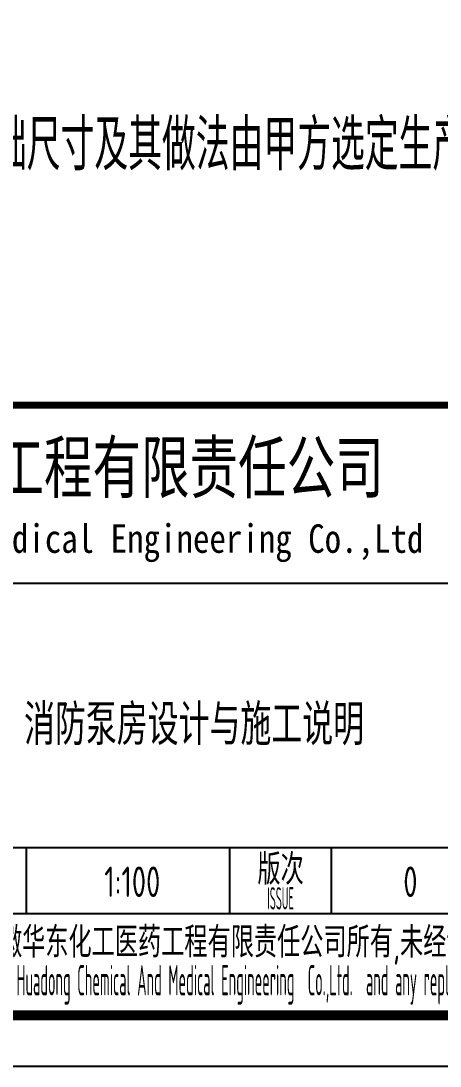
# Model space of a CAD drawing. Extents: x 84552 to 1115094, y -331058 to 102248.
# Drawn here: x 119414 to 121475, y 55935 to 61074 of the extents above; entities that cross this region are included whole.
import ezdxf
from ezdxf.enums import TextEntityAlignment as Align

# ---------------------------------------------------------------- set-up
doc = ezdxf.new("R2010")
doc.units = 0
doc.header["$LTSCALE"] = 1000
doc.header["$MEASUREMENT"] = 0
doc.layers.add('TEXT', color=7, linetype='Continuous')
doc.layers.add('TWT_TITLE', color=7, linetype='Continuous')
doc.styles.add('sceie', font='sceie.shx', dxfattribs={"width": 0.7, "bigfont": 'sceic.shx'})
doc.styles.add('宋体', font='', dxfattribs={"width": 0.6})
doc.styles.get('宋体').set_extended_font_data('SimSun')

msp = doc.modelspace()

# ---------------------------------------------------------------- linework, layer by layer
for p, q in [((116190.8, 58309.7), (121690.8, 58309.7)), ((118940.8, 57009.7), (125190.8, 57009.7)), ((119440.8, 56684.7), (119440.8, 57009.7)), ((120440.8, 56684.7), (120440.8, 57009.7)), ((120940.8, 56684.7), (120940.8, 57009.7)), ((116190.8, 56684.7), (125190.8, 56684.7))]:
    msp.add_line(p, q)
at = {"const_width": 35}
msp.add_lwpolyline([(125190.8, 59184.7), (116190.8, 59184.7)], dxfattribs=at)
at = {"layer": 'TWT_TITLE'}
msp.add_lwpolyline([(104440.8, 55934.7), (125440.8, 55934.7), (125440.8, 70784.7), (104440.8, 70784.7)], close=True, dxfattribs=at)
at = {"layer": 'TWT_TITLE', "const_width": 50}
msp.add_lwpolyline([(105690.8, 56184.7), (125190.8, 56184.7), (125190.8, 70534.7), (105690.8, 70534.7)], close=True, dxfattribs=at)

# ---------------------------------------------------------------- texts
at = {"linetype": 'Continuous', "style": 'sceie', "width": 0.7}
msp.add_text('6、所有设备基础尺寸及其做法由甲方选定生产厂家后再定。', height=250, dxfattribs=at).set_placement((118170.7, 60339.9))
for s, height, style, width, p in [('安徽华东化工医药工程有限责任公司', 250, '宋体', 0.7, (119288.3, 58884.7)), ('Anhui Huadong Chemical & Medical Engineering Co.,Ltd', 140, '宋体', 0.85, (119288.3, 58509.7)), ('版次', 150, 'sceie', 0.8, (120690.8, 56909.7)), ('0', 150, 'sceie', 0.8, (121329.1, 56841.3)), ('ISSUE', 110, 'sceie', 0.4, (120690.8, 56759.7)), ('本文件专有权属安徽华东化工医药工程有限责任公司所有,未经许可不得复制或转让给第三方', 150, 'sceie', 0.8, (120690.8, 56534.7)), ('The proprietary right of this document belongs to Anhui Huadong Chemical And Medical Engineering  Co.,Ltd.  and any replication or transfer to the 3rd. side is forbidden without its permission. ', 150, 'sceie', 0.4, (120690.8, 56334.7))]:
    msp.add_text(s, height=height, dxfattribs=dict(style=style, width=width)).set_placement(p, align=Align.MIDDLE)
at = {"color": 0, "style": 'sceie', "width": 0.8}
msp.add_text(' 1:100', height=150, dxfattribs=at).set_placement((119928.8, 56841.3), align=Align.MIDDLE)
at = {"layer": 'TEXT', "color": 0, "style": 'sceie', "width": 0.8}
msp.add_text('消防泵房设计与施工说明', height=200, dxfattribs=at).set_placement((120265.2, 57623.2), align=Align.MIDDLE)

doc.saveas('drawing.dxf')
